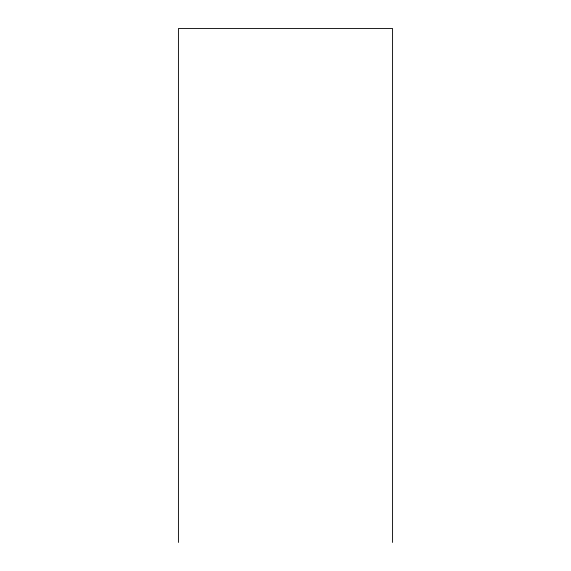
<?xml version="1.0" encoding="UTF-8"?>
<svg xmlns="http://www.w3.org/2000/svg" width="571" height="571" viewBox="0 0 571 571"><rect width="100%" height="100%" fill="white"/><g stroke="black" fill="none" stroke-linecap="round" stroke-linejoin="round"><path stroke-width="0.86" d="M392.577 542.45L392.577 28.55L178.423 28.55L178.423 542.45"/></g></svg>
